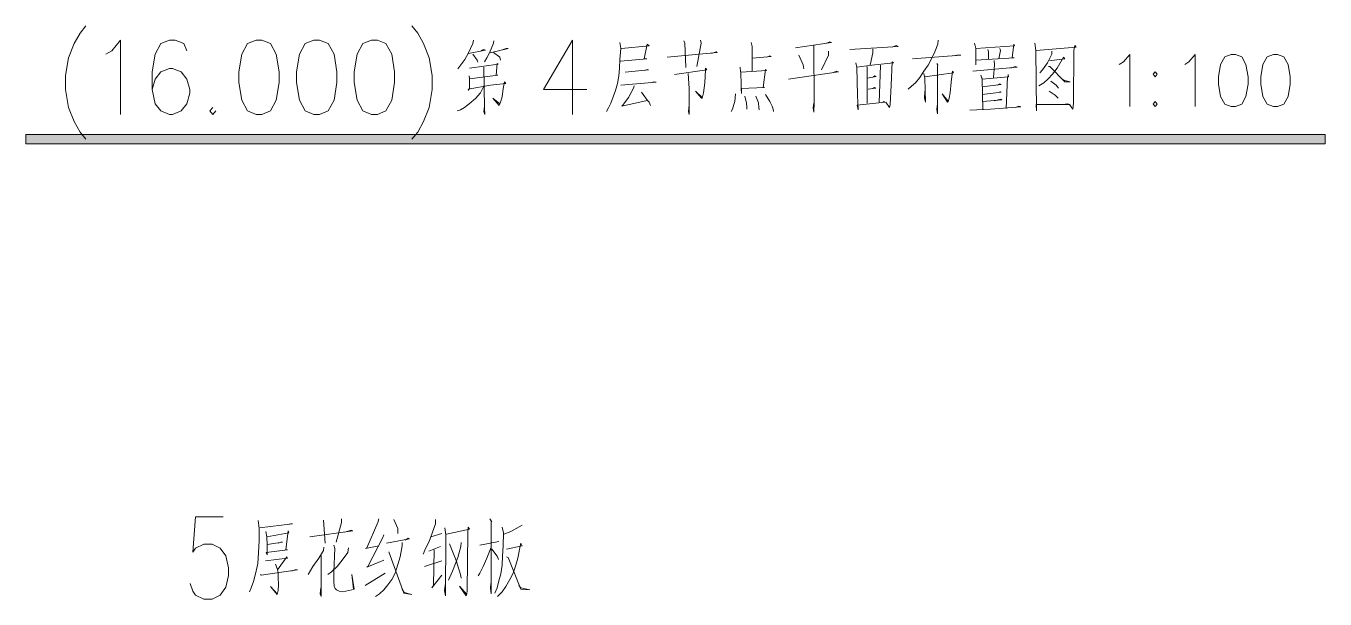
# Model space of a CAD drawing. Header units: millimetres. Extents: x 0 to 586, y 0 to 414.
# Drawn here: x 252.7 to 315, y 62.8 to 90.2 of the extents above; entities that cross this region are included whole.
import ezdxf

# ---------------------------------------------------------------- set-up
doc = ezdxf.new("R2010")
doc.units = ezdxf.units.MM

msp = doc.modelspace()

# ---------------------------------------------------------------- hatches: boundary and pattern name
h = msp.add_hatch(color=0)
h.dxf.hatch_style = 2
h.paths.add_polyline_path([(252.715889, 84.578472), (252.715889, 85.022972), (314.977639, 85.022972), (314.977639, 84.578472)])

# ---------------------------------------------------------------- linework, layer by layer
at = {"color": 0, "lineweight": 0}
for points in [[(255.583972, 90.229972), (255.305278, 89.891306), (255.030111, 89.383306), (254.751417, 88.702444), (254.613833, 87.855778), (254.613833, 87.178444), (254.751417, 86.32825), (255.030111, 85.650917), (255.305278, 85.142917), (255.583972, 84.80425)], [(271.215556, 90.229972), (271.49425, 89.891306), (271.769417, 89.383306), (272.048111, 88.702444), (272.185694, 87.855778), (272.185694, 87.178444), (272.048111, 86.32825), (271.769417, 85.650917), (271.49425, 85.142917), (271.215556, 84.80425)], [(256.550583, 88.871778), (256.829278, 89.041111), (257.242028, 89.552639), (257.242028, 85.989583)], [(260.424083, 89.041111), (260.2865, 89.383306), (259.87375, 89.552639), (259.595056, 89.552639), (259.178778, 89.383306), (258.903611, 88.871778), (258.766028, 88.025111), (258.766028, 87.178444), (258.903611, 86.497583), (259.178778, 86.158917), (259.595056, 85.989583), (259.732639, 85.989583), (260.148917, 86.158917), (260.424083, 86.497583), (260.565194, 87.009111), (260.565194, 87.178444), (260.424083, 87.686444), (260.148917, 88.025111), (259.732639, 88.194444), (259.595056, 88.194444), (259.178778, 88.025111), (258.903611, 87.686444), (258.766028, 87.178444)], [(274.16125, 89.552639), (274.136556, 89.383306), (273.910778, 88.907056), (273.7485, 88.624833), (273.610917, 88.430806), (273.406306, 88.176806)], [(273.931944, 88.907056), (274.73275, 89.076389), (274.665722, 89.104611), (274.528139, 89.048167)], [(275.1455, 89.524417), (275.120806, 89.411528), (274.937361, 88.935278), (274.799778, 88.7095), (274.686889, 88.515472)], [(274.962056, 88.935278), (275.829889, 89.157528), (275.738167, 89.157528), (275.579417, 89.104611)], [(278.906111, 89.552639), (277.523222, 87.178444), (279.597556, 87.178444)], [(278.906111, 89.552639), (278.906111, 85.989583)], [(281.181528, 89.43975), (281.227389, 89.157528), (281.181528, 88.624833), (281.160361, 88.205028), (281.135667, 87.841667), (281.068639, 87.474778), (280.976917, 87.139639), (280.864028, 86.832722), (280.747611, 86.522278), (280.634722, 86.300028), (280.543, 86.130694)], [(281.252083, 89.157528), (282.578528, 89.270417), (282.486806, 89.355083), (282.349222, 88.653056), (282.465639, 88.653056), (281.206222, 88.543694)], [(284.247167, 89.524417), (284.293028, 89.411528), (284.338889, 88.23325)], [(285.047972, 89.552639), (285.072667, 89.411528), (284.868056, 88.289694)], [(287.475083, 89.43975), (287.520944, 89.242194), (287.520944, 88.063917)], [(289.602333, 89.18575), (291.316833, 89.43975), (291.249806, 89.467972), (291.087528, 89.411528)], [(290.470167, 89.298639), (290.494861, 86.5505), (290.470167, 86.102472), (290.449, 86.300028), (290.470167, 86.522278)], [(292.209361, 89.104611), (294.520056, 89.242194), (294.428333, 89.298639), (294.223722, 89.213972)], [(293.3065, 89.129306), (293.3065, 88.935278), (293.172444, 88.346139)], [(296.442694, 89.552639), (296.418, 89.355083), (296.280417, 88.991722), (296.121667, 88.653056), (295.962917, 88.346139), (295.754778, 88.063917), (295.550167, 87.757), (295.345556, 87.503), (295.162111, 87.337194), (294.999833, 87.196083)], [(298.181889, 89.411528), (298.248917, 89.157528), (298.248917, 88.568389), (298.248917, 88.543694), (298.248917, 88.374361), (298.248917, 88.543694), (298.248917, 88.596611), (300.079833, 88.7095), (299.988111, 88.7095), (300.058667, 89.355083), (300.101, 89.270417), (298.248917, 89.157528)], [(298.820417, 89.104611), (298.845111, 88.991722), (298.845111, 88.653056)], [(299.391917, 89.157528), (299.416611, 89.048167), (299.346056, 88.653056)], [(301.064083, 89.411528), (301.109944, 89.048167), (301.155806, 86.158917), (301.131111, 86.465833), (302.757417, 86.465833), (302.641, 86.494056), (302.411694, 86.465833)], [(301.131111, 89.048167), (303.05375, 89.213972), (302.986722, 89.298639), (302.940861, 89.048167), (302.916167, 86.522278), (302.895, 86.243583), (302.732722, 86.465833)], [(273.977806, 88.205028), (275.350111, 88.402583), (275.30425, 88.430806), (275.258389, 87.869889), (275.328944, 87.869889), (273.977806, 87.700556), (273.953111, 87.841667), (273.977806, 87.700556), (273.977806, 87.224306), (273.931944, 87.139639), (273.910778, 87.196083), (274.983222, 87.393639), (275.717, 87.474778), (275.646444, 87.559444), (275.579417, 87.224306), (275.533556, 86.832722), (275.466528, 86.578722), (275.395972, 86.409389), (275.099639, 86.776278), (275.420667, 86.494056)], [(274.136556, 88.878833), (274.344694, 88.596611), (274.365861, 88.48725)], [(275.120806, 88.9635), (275.420667, 88.737722), (275.466528, 88.596611)], [(285.577139, 88.907056), (285.802917, 88.991722), (285.848778, 88.9635), (283.446361, 88.737722)], [(287.542111, 88.681278), (288.434639, 88.765944), (288.367611, 88.794167), (288.230028, 88.737722)], [(289.761083, 88.822389), (289.969222, 88.374361), (289.990389, 88.176806)], [(291.17925, 89.019944), (291.17925, 88.822389), (290.837056, 88.120361)], [(292.484528, 88.459028), (292.530389, 88.23325), (292.57625, 86.913861), (292.597417, 86.215361), (292.551556, 86.437611), (293.902694, 86.578722), (293.835667, 86.606944), (293.71925, 86.5505)], [(293.927389, 86.578722), (294.107306, 86.32825), (294.132, 86.465833), (294.177861, 87.393639), (294.223722, 88.515472), (294.29075, 88.459028), (293.260639, 88.346139), (292.530389, 88.261472)], [(295.207972, 88.653056), (297.518667, 88.822389), (297.335222, 88.822389), (297.151778, 88.794167)], [(296.372139, 88.430806), (296.418, 88.346139), (296.396833, 88.289694), (296.396833, 86.017806), (296.372139, 86.243583), (296.396833, 86.494056)], [(299.120278, 88.568389), (299.141444, 88.374361), (299.095583, 87.757)], [(301.773167, 88.596611), (301.864889, 88.568389), (302.503417, 88.653056), (302.436389, 88.737722), (302.140056, 88.205028), (301.91075, 87.926333), (301.702611, 87.700556), (301.498, 87.503), (301.268694, 87.365417)], [(301.886056, 89.019944), (301.886056, 88.878833), (301.681444, 88.459028), (301.430972, 88.120361), (301.314556, 87.982778)], [(305.1175, 88.388472), (305.322111, 88.504889), (305.6255, 88.861194), (305.6255, 86.370583)], [(308.253694, 88.388472), (308.458306, 88.504889), (308.761694, 88.861194), (308.761694, 86.370583)], [(274.665722, 88.261472), (274.686889, 86.300028), (274.711583, 85.989583), (274.665722, 86.130694), (274.686889, 86.381167)], [(281.435528, 88.007472), (282.557361, 88.120361), (282.486806, 88.148583), (282.373917, 88.092139)], [(283.792083, 87.898111), (285.347833, 88.120361), (285.277278, 88.205028), (285.277278, 88.120361), (285.256111, 87.503), (285.185556, 87.02675), (285.118528, 86.776278), (285.093833, 86.776278), (284.7975, 87.111417), (285.118528, 86.8045)], [(284.455306, 87.954556), (284.501167, 87.224306), (284.501167, 86.635167), (284.501167, 86.130694), (284.501167, 85.989583), (284.476472, 86.130694), (284.501167, 86.437611)], [(286.949444, 88.261472), (286.949444, 88.205028), (286.970611, 87.954556), (287.016472, 86.998528), (286.995306, 87.224306), (288.113611, 87.28075), (288.046583, 87.28075), (288.159472, 88.148583), (288.205333, 88.092139), (286.995306, 88.007472)], [(289.260139, 87.672333), (291.662556, 88.035694), (291.546139, 88.063917), (291.387389, 87.982778)], [(293.034861, 88.289694), (293.034861, 86.522278)], [(293.056028, 87.728778), (293.468778, 87.813444), (293.398222, 87.841667), (293.331194, 87.785222)], [(293.673389, 88.346139), (293.606361, 86.5505)], [(295.754778, 87.954556), (295.800639, 87.728778), (295.825333, 86.578722), (295.779472, 86.776278), (295.800639, 87.111417)], [(295.800639, 87.785222), (297.172944, 87.982778), (297.127083, 88.063917), (297.060056, 87.531222), (297.014194, 87.02675), (296.968333, 86.776278), (296.922472, 86.606944), (296.876611, 86.578722), (296.626139, 86.970306), (296.901306, 86.635167)], [(298.090167, 88.063917), (300.217417, 88.261472), (300.146861, 88.289694), (299.921083, 88.205028)], [(298.569944, 86.215361), (298.548778, 87.700556), (298.478222, 87.869889), (298.548778, 87.672333), (299.7835, 87.785222), (299.7835, 87.898111), (299.804667, 87.785222), (299.758806, 87.785222), (299.691778, 86.271806)], [(301.727306, 88.289694), (301.794333, 88.289694), (302.503417, 87.559444), (302.757417, 87.559444), (302.503417, 87.615889), (302.390528, 87.672333)], [(274.665722, 87.337194), (274.503444, 87.02675), (274.252972, 86.748056), (273.953111, 86.494056), (273.727333, 86.32825), (273.543889, 86.215361), (273.381611, 86.158917)], [(281.227389, 87.393639), (282.920722, 87.531222), (282.807833, 87.559444), (282.67025, 87.503)], [(281.869444, 87.365417), (281.84475, 87.28075), (281.594278, 86.8045), (281.319111, 86.437611), (281.27325, 86.381167), (282.486806, 86.663389)], [(293.080722, 87.196083), (293.444083, 87.252528), (293.377056, 87.28075), (293.3065, 87.224306)], [(298.548778, 87.308972), (299.462472, 87.421861), (299.391917, 87.450083), (299.257861, 87.393639)], [(301.840194, 87.587667), (302.094194, 87.393639), (302.207083, 87.252528)], [(282.211639, 87.054972), (282.5115, 86.663389), (282.578528, 86.578722), (282.624389, 86.494056), (282.645556, 86.409389)], [(286.720139, 86.970306), (286.695444, 86.606944), (286.649583, 86.465833), (286.582556, 86.243583), (286.512, 86.130694)], [(287.175222, 86.860944), (287.245778, 86.522278), (287.266944, 86.352944), (287.266944, 86.243583)], [(287.704389, 86.860944), (287.817278, 86.5505), (287.841972, 86.32825), (287.863139, 86.215361)], [(288.159472, 86.942083), (288.367611, 86.606944), (288.4805, 86.381167), (288.526361, 86.243583), (288.551056, 86.130694)], [(298.548778, 86.942083), (299.462472, 87.054972), (299.391917, 87.083194)], [(298.569944, 86.606944), (299.483639, 86.691611), (299.437778, 86.719833), (299.120278, 86.635167)], [(301.748472, 87.111417), (302.048333, 86.913861), (302.185917, 86.776278)], [(261.669389, 86.32825), (261.531806, 86.158917), (261.669389, 85.989583), (261.8105, 86.158917)], [(300.125694, 86.32825), (300.309139, 86.381167), (300.400861, 86.352944), (298.936833, 86.243583), (297.952583, 86.187139)], [(262.15975, 66.699694), (260.843889, 66.699694), (260.713361, 65.009889), (260.843889, 65.196861), (261.239, 65.387361), (261.634111, 65.387361), (262.029222, 65.196861), (262.290278, 64.822917), (262.424333, 64.258472), (262.424333, 63.884528), (262.290278, 63.320083), (262.029222, 62.946139), (261.634111, 62.755639), (261.239, 62.755639), (260.843889, 62.946139), (260.713361, 63.133111), (260.582833, 63.507056)], [(263.8425, 66.51625), (263.884833, 66.142306), (263.884833, 65.553167), (263.863667, 64.99225), (263.821333, 64.466611), (263.733139, 64.029167), (263.623778, 63.59525), (263.514417, 63.284806), (263.42975, 63.097833)], [(263.906, 66.174056), (265.4935, 66.361028), (265.408833, 66.361028), (265.232444, 66.329278)], [(264.212917, 65.987083), (264.25525, 65.736611), (264.276417, 65.334444), (264.276417, 64.868778), (264.234083, 64.99225), (265.253611, 65.115722), (265.168944, 65.115722), (265.278306, 66.018833), (265.320639, 65.923583), (264.25525, 65.736611)], [(266.319, 65.736611), (268.386278, 66.018833), (268.298083, 66.050583), (267.994694, 65.955333)], [(266.971639, 66.544472), (267.059833, 65.426167)], [(267.843, 66.607972), (267.843, 66.421), (267.581944, 65.489667)], [(269.624528, 66.607972), (269.582194, 66.421), (269.060083, 65.210972), (268.993056, 65.179222), (269.624528, 65.302694)], [(270.340667, 66.576222), (270.538222, 66.142306), (270.538222, 65.891833)], [(272.340917, 66.576222), (272.340917, 66.361028), (272.037528, 65.521417), (271.885833, 65.210972), (271.755306, 64.900528)], [(272.796, 66.174056), (272.841861, 65.831861), (272.820694, 62.910861), (272.774833, 63.161333), (272.820694, 63.503528)], [(272.863028, 65.863611), (273.97075, 66.110556), (273.90725, 66.205806), (273.886083, 65.923583), (273.861389, 63.161333), (273.840222, 63.006111), (273.819056, 62.910861), (273.4945, 63.380056), (273.840222, 62.974361)], [(274.947944, 66.607972), (275.036139, 66.45275), (275.014972, 66.4845), (275.014972, 63.006111), (274.972639, 63.253056), (274.993806, 63.503528)], [(275.537083, 66.205806), (275.600583, 65.923583), (275.579417, 65.302694), (275.55825, 64.805278), (275.537083, 64.371361), (275.470056, 63.969194), (275.385389, 63.627), (275.297194, 63.284806), (275.187833, 63.037861)], [(276.493111, 66.297528), (275.949833, 65.987083), (275.62175, 65.863611)], [(264.276417, 65.366194), (265.01725, 65.489667), (264.929056, 65.489667), (264.819694, 65.426167)], [(269.864417, 65.831861), (269.818556, 65.708389), (269.102417, 64.311389), (269.060083, 64.279639), (269.864417, 64.621833)], [(270.753417, 65.457917), (270.753417, 65.302694), (270.644056, 64.777056), (270.538222, 64.403111), (270.407694, 64.000944), (270.256, 63.6905), (270.058444, 63.440028), (269.864417, 63.193083), (269.666861, 63.006111), (269.472833, 62.882639)], [(269.994944, 65.426167), (271.102667, 65.644889), (271.035639, 65.676639), (270.883944, 65.581389)], [(272.122194, 65.736611), (272.644306, 65.891833)], [(273.579167, 65.457917), (273.558, 65.270944), (273.406306, 64.745306), (273.166417, 64.092667), (272.972389, 63.65875)], [(273.014722, 65.397944), (273.363972, 64.526583), (273.363972, 64.494833), (273.4945, 64.092667), (273.558, 63.873944), (273.579167, 63.750472)], [(274.471694, 65.334444), (275.385389, 65.521417)], [(275.752278, 65.147472), (276.493111, 65.302694), (276.426083, 65.426167), (276.38375, 65.210972), (276.295556, 64.713556), (276.189722, 64.371361), (276.059194, 64.000944), (275.9075, 63.6905), (275.709944, 63.348306), (275.537083, 63.097833), (275.318361, 62.882639)], [(264.188222, 64.590083), (265.253611, 64.713556), (265.211278, 64.777056), (264.777361, 64.156167)], [(266.992806, 65.242722), (266.971639, 65.0875), (266.756444, 64.713556), (266.470694, 64.311389), (266.234333, 63.937444)], [(266.862278, 64.837028), (266.862278, 63.316556), (266.862278, 62.882639), (266.819944, 63.006111), (266.841111, 63.284806)], [(268.167556, 65.210972), (268.146389, 64.99225), (267.864167, 64.621833), (267.624278, 64.311389), (267.363222, 64.060917), (267.190361, 63.937444)], [(267.472583, 65.334444), (267.514917, 65.179222), (267.472583, 64.060917), (267.472583, 63.627), (267.49375, 63.348306), (267.536083, 63.253056), (267.603111, 63.193083), (267.733639, 63.129583), (267.9065, 63.097833), (268.340417, 63.193083), (268.449778, 63.221306), (268.340417, 63.937444), (268.407444, 63.221306)], [(270.100778, 65.024), (270.820444, 63.037861), (271.212028, 62.974361), (270.841611, 63.066083), (270.73225, 63.253056)], [(272.580806, 65.270944), (272.016361, 65.05575)], [(272.277417, 65.115722), (272.252722, 63.408278), (272.168056, 63.284806), (272.644306, 63.905694)], [(275.014972, 65.242722), (274.79625, 64.713556), (274.623389, 64.311389), (274.471694, 64.000944), (274.3835, 63.873944)], [(275.036139, 65.147472), (275.297194, 64.805278), (275.364222, 64.650056)], [(275.752278, 64.777056), (275.819306, 64.745306), (276.426083, 63.221306), (276.863528, 63.193083), (276.426083, 63.284806), (276.341417, 63.408278)], [(263.951861, 63.937444), (263.994194, 63.905694), (265.733389, 64.156167), (265.602861, 64.156167), (265.451167, 64.092667)], [(264.668, 64.434861), (264.756194, 64.216139), (264.798528, 64.029167), (264.798528, 63.782222), (264.819694, 63.440028), (264.798528, 63.161333), (264.756194, 62.974361), (264.428111, 63.348306), (264.756194, 63.006111)], [(272.644306, 64.590083), (271.818806, 64.311389)], [(268.971889, 63.408278), (269.927917, 64.000944)]]:
    msp.add_lwpolyline(points, dxfattribs=at)
for points in [[(263.74725, 89.552639), (263.330972, 89.383306), (263.055806, 88.871778), (262.914694, 88.025111), (262.914694, 87.517111), (263.055806, 86.666917), (263.330972, 86.158917), (263.74725, 85.989583), (264.022417, 85.989583), (264.438694, 86.158917), (264.713861, 86.666917), (264.851444, 87.517111), (264.851444, 88.025111), (264.713861, 88.871778), (264.438694, 89.383306), (264.022417, 89.552639)], [(266.513028, 89.552639), (266.09675, 89.383306), (265.821583, 88.871778), (265.684, 88.025111), (265.684, 87.517111), (265.821583, 86.666917), (266.09675, 86.158917), (266.513028, 85.989583), (266.788194, 85.989583), (267.204472, 86.158917), (267.483167, 86.666917), (267.62075, 87.517111), (267.62075, 88.025111), (267.483167, 88.871778), (267.204472, 89.383306), (266.788194, 89.552639)], [(269.278806, 89.552639), (268.866056, 89.383306), (268.587361, 88.871778), (268.449778, 88.025111), (268.449778, 87.517111), (268.587361, 86.666917), (268.866056, 86.158917), (269.278806, 85.989583), (269.5575, 85.989583), (269.97025, 86.158917), (270.248944, 86.666917), (270.386528, 87.517111), (270.386528, 88.025111), (270.248944, 88.871778), (269.97025, 89.383306), (269.5575, 89.552639)], [(310.479722, 88.861194), (310.176333, 88.744778), (309.97525, 88.388472), (309.872944, 87.792278), (309.872944, 87.435972), (309.97525, 86.843306), (310.176333, 86.487), (310.479722, 86.370583), (310.684333, 86.370583), (310.987722, 86.487), (311.188806, 86.843306), (311.291111, 87.435972), (311.291111, 87.792278), (311.188806, 88.388472), (310.987722, 88.744778), (310.684333, 88.861194)], [(312.504667, 88.861194), (312.201278, 88.744778), (311.996667, 88.388472), (311.897889, 87.792278), (311.897889, 87.435972), (311.996667, 86.843306), (312.201278, 86.487), (312.504667, 86.370583), (312.70575, 86.370583), (313.009139, 86.487), (313.21375, 86.843306), (313.312528, 87.435972), (313.312528, 87.792278), (313.21375, 88.388472), (313.009139, 88.744778), (312.70575, 88.861194)], [(306.839056, 88.032167), (306.73675, 87.912222), (306.839056, 87.792278), (306.937833, 87.912222)], [(306.839056, 86.606944), (306.73675, 86.487), (306.839056, 86.370583), (306.937833, 86.487)], [(252.715889, 84.578472), (252.715889, 85.022972), (314.977639, 85.022972), (314.977639, 84.578472)]]:
    msp.add_lwpolyline(points, close=True, dxfattribs=at)

doc.saveas('drawing.dxf')
